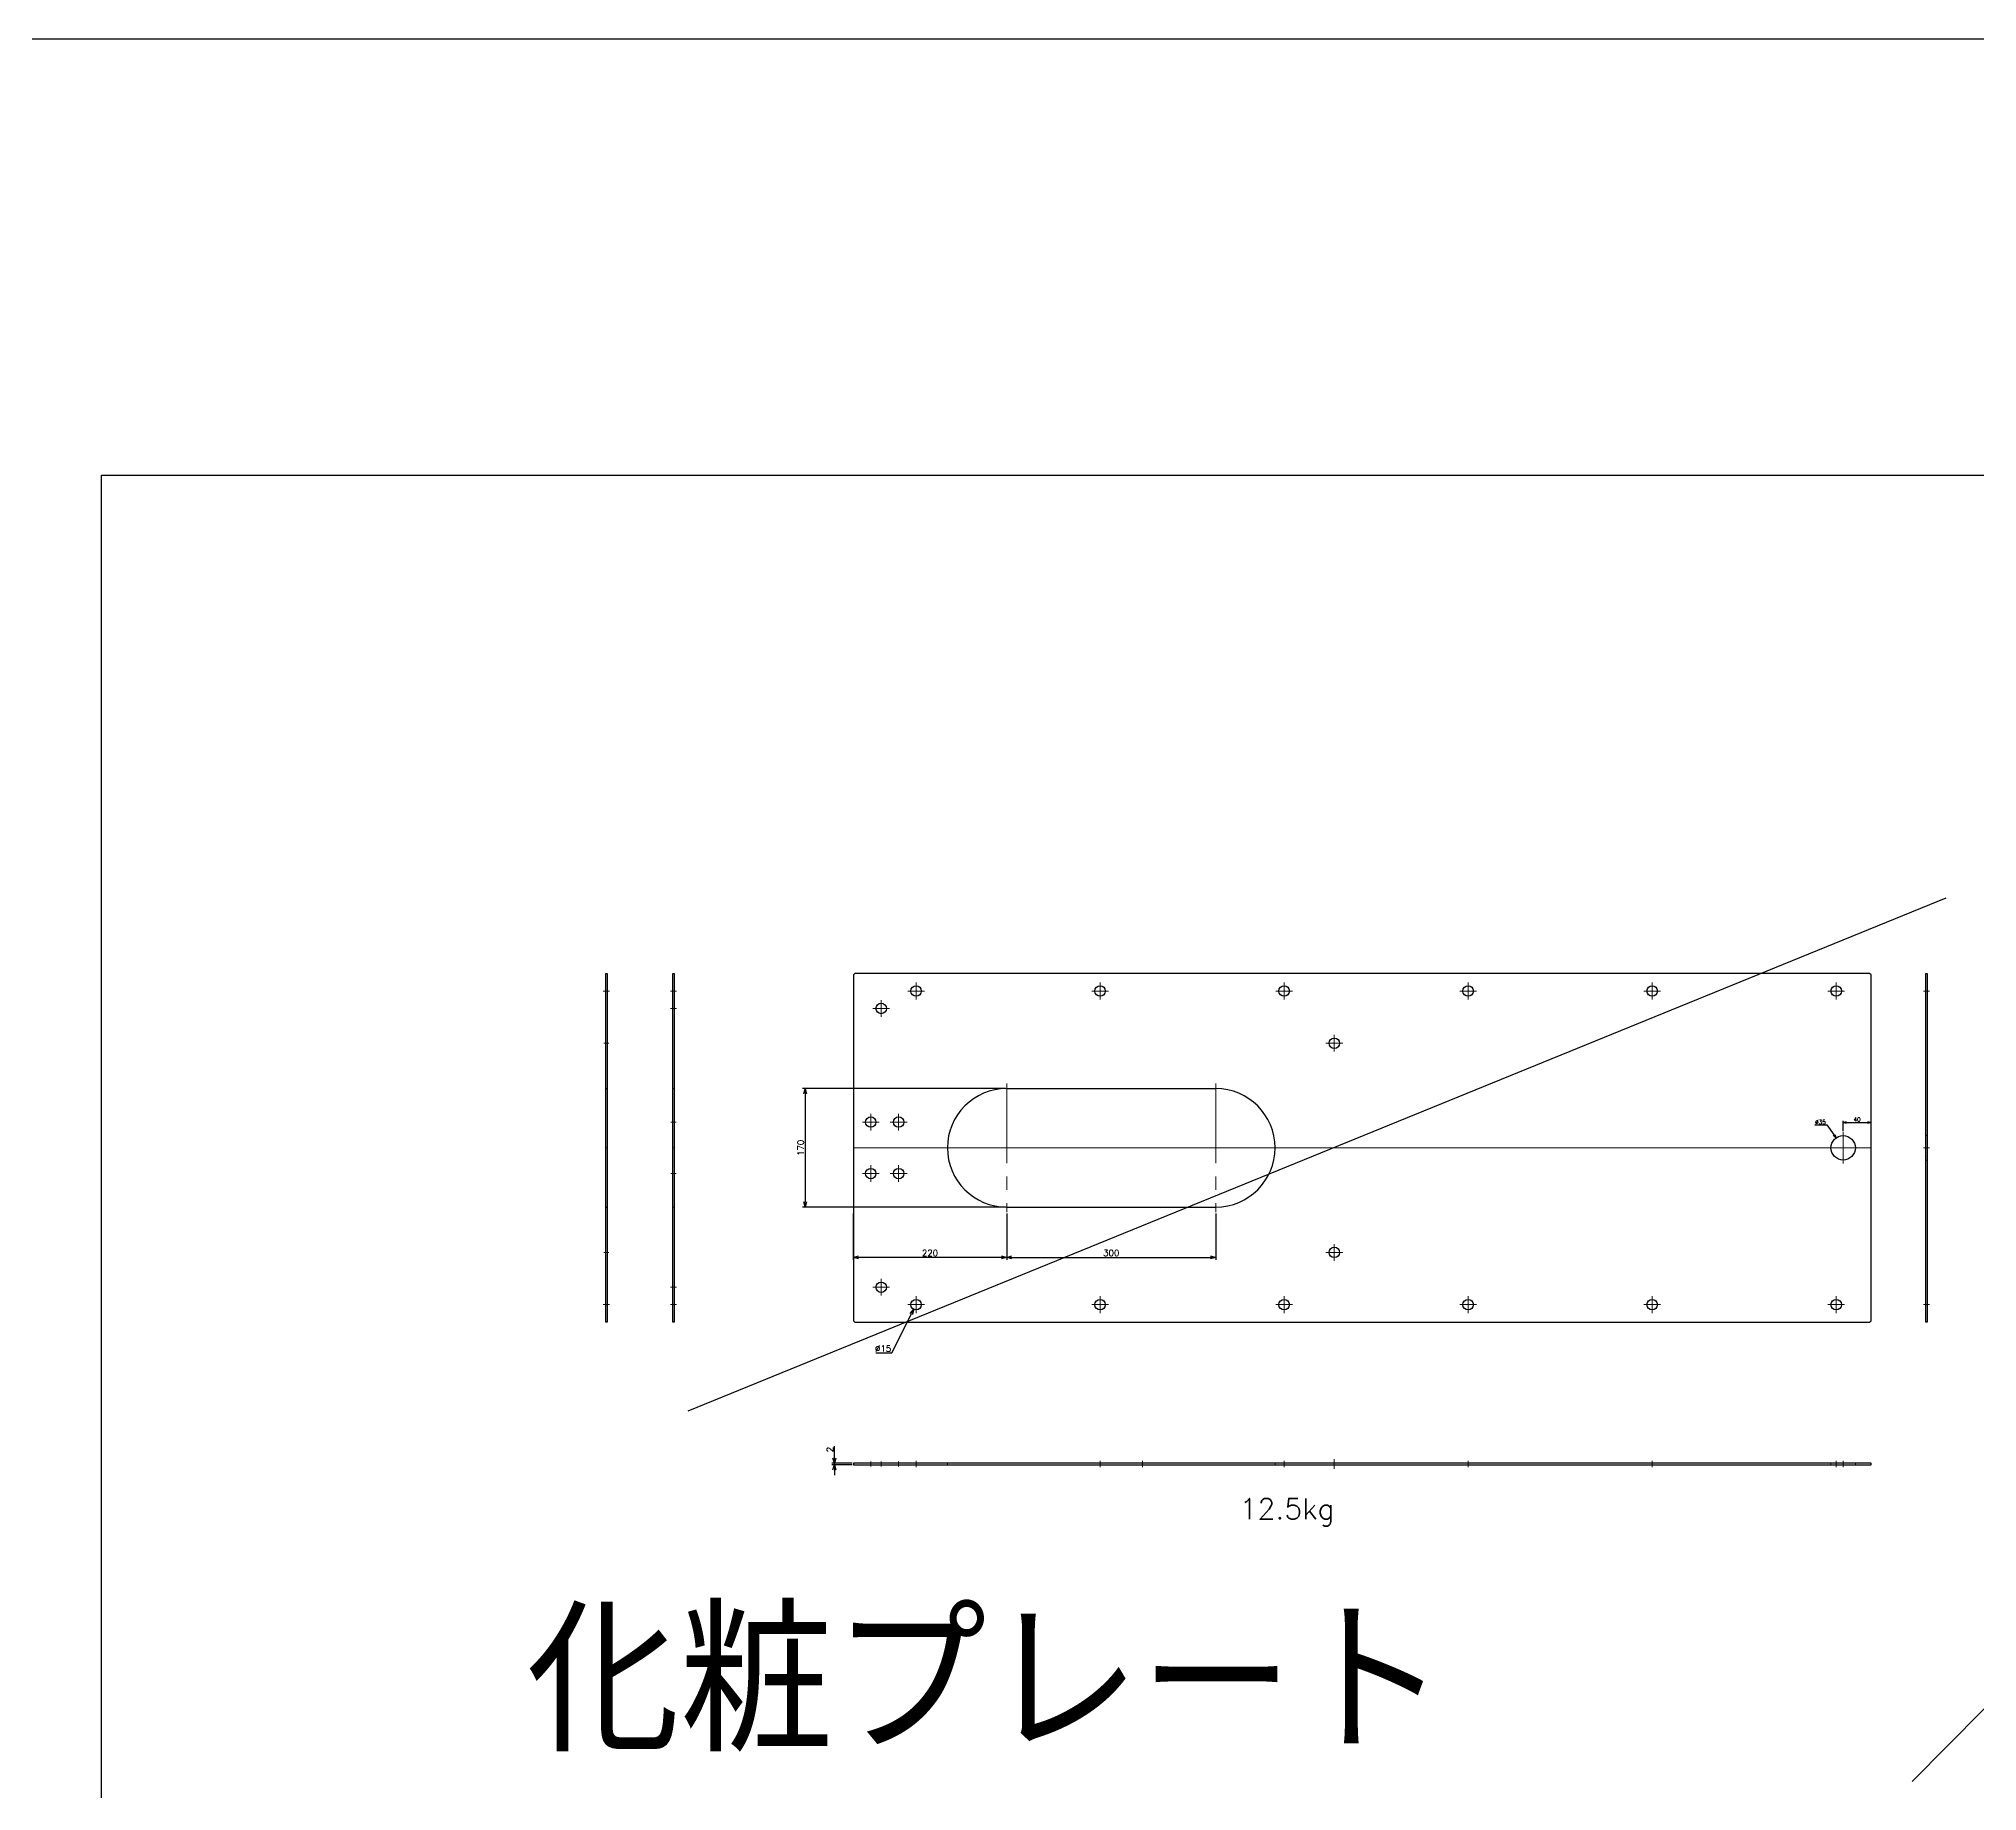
# Model space of a CAD drawing. Header units: millimetres. Extents: x -16130 to 36813, y -8099 to 27484.
# Drawn here: x 31792 to 34573, y 19032 to 21546 of the extents above; entities that cross this region are included whole.
import ezdxf

# ---------------------------------------------------------------- set-up
doc = ezdxf.new("R2010")
doc.units = ezdxf.units.MM
doc.header["$LTSCALE"] = 6
doc.header["$PDMODE"] = 99
doc.header["$PDSIZE"] = 1
doc.linetypes.add('CENTER2', pattern=[28.575, 19.05, -3.175, 3.175, -3.175])
doc.linetypes.add('HIDDEN', pattern=[9.525, 6.35, -3.175])
for name, color, linetype, lineweight in [('04_HIDDEN', 2, 'HIDDEN', 13), ('05_CENTER', 4, 'CENTER2', 13), ('08_DIM', 3, 'Continuous', 13)]:
    doc.layers.add(name, color=color, linetype=linetype, lineweight=lineweight)
doc.layers.add('10_DRAFT', color=8, linetype='Continuous', lineweight=0, plot=False)
doc.styles.add('KSS_TXT', font='txt.shx', dxfattribs={"bigfont": 'extfont2.shx'})
doc.dimstyles.new('KSS_DIM', dxfattribs={"dimtxt": 3, "dimasz": 2.5, "dimexe": 1.25, "dimexo": 0.625, "dimtad": 1, "dimdsep": 46, "dimtxsty": 'KSS_TXT', "dimblk": 'OPEN30', "dimcen": 0, "dimazin": 2, "dimtfac": 0.75, "dimtmove": 0, "dimatfit": 3, "dimldrblk": 'OPEN30', "dimfxl": 1, "dimtolj": 1, "dimarcsym": 0})
doc.dimstyles.new('KSS_DIM$3', dxfattribs={"dimtxt": 3, "dimasz": 2.5, "dimexe": 1.25, "dimexo": 0.625, "dimtad": 1, "dimtih": 1, "dimtoh": 1, "dimdsep": 46, "dimtxsty": 'KSS_TXT', "dimblk": 'OPEN30', "dimcen": 0, "dimazin": 2, "dimtfac": 0.75, "dimtofl": 0, "dimtmove": 0, "dimatfit": 3, "dimldrblk": 'OPEN30', "dimfxl": 1, "dimtolj": 1, "dimarcsym": 0})

# ---------------------------------------------------------------- blocks, each defined once
blk = doc.blocks.new('_Open30')
at = {"color": 0, "linetype": 'ByBlock', "lineweight": -2}
for p, q in [((-1, 0.27), (0, 0)), ((0, 0), (-1, -0.27)), ((0, 0), (-1, 0))]:
    blk.add_line(p, q, dxfattribs=at)
blk = doc.blocks.new('*D1861')
at = {"layer": '08_DIM', "color": 0, "lineweight": -2, "transparency": 16777216}
for p, q in [((33015.7, 19660.7), (33043.9, 19716.6)), ((32992.8, 19660.7), (33015.7, 19660.7))]:
    blk.add_line(p, q, dxfattribs=at)
at = {"layer": 'Defpoints', "color": 0, "transparency": 16777216}
for p in [(33047.2, 19723.3), (33054, 19736.7)]:
    blk.add_point(p, dxfattribs=at)
at = {"layer": '08_DIM', "color": 0, "lineweight": -2, "transparency": 16777216, "xscale": 7.5, "yscale": 7.5, "zscale": 7.5, "rotation": 63.22121904025582}
blk.add_blockref('_Open30', (33047.2, 19723.3), dxfattribs=at)
at = {"layer": '08_DIM', "color": 0, "transparency": 16777216, "insert": (33003.3, 19667.1), "char_height": 9, "attachment_point": 5, "style": 'KSS_TXT'}
blk.add_mtext('\\A1;%%C15', dxfattribs=at)
blk = doc.blocks.new('A$C13BE1A45_1_1')
at = {"color": 0}
for p, q in [((260, 310), (560, 310)), ((260, 140), (560, 140))]:
    blk.add_line(p, q, dxfattribs=at)
blk.add_lwpolyline([(42, -25), (1498, -25), (1500, -23), (1500, 473), (1498, 475), (42, 475), (40, 473), (40, -23)], close=True, dxfattribs=at)
for centre, radius in [((130, 450), 7.5), ((394, 450), 7.5), ((658, 450), 7.5), ((922, 450), 7.5), ((1186, 450), 7.5), ((1450, 450), 7.5), ((80, 425), 7.5), ((730, 375), 7.5), ((65, 262), 7.5), ((105, 262), 7.5), ((1460, 225), 17.5), ((65, 188), 7.5), ((105, 188), 7.5), ((730, 75), 7.5), ((80, 25), 7.5), ((130, 0), 7.5), ((394, 0), 7.5), ((658, 0), 7.5), ((922, 0), 7.5), ((1186, 0), 7.5), ((1450, 0), 7.5)]:
    blk.add_circle(centre, radius, dxfattribs=at)
for centre, start, end in [((260, 225), 90, 270), ((560, 225), 270, 90)]:
    blk.add_arc(centre, 85, start, end, dxfattribs=at)
at = {"layer": '05_CENTER'}
for p, q in [((142, 450), (118, 450)), ((130, 438), (130, 462)), ((406, 450), (382, 450)), ((394, 438), (394, 462)), ((670, 450), (646, 450)), ((658, 438), (658, 462)), ((934, 450), (910, 450)), ((922, 438), (922, 462)), ((1198, 450), (1174, 450)), ((1186, 438), (1186, 462)), ((1462, 450), (1438, 450)), ((1450, 438), (1450, 462)), ((92, 425), (68, 425)), ((80, 413), (80, 437)), ((742, 375), (718, 375)), ((730, 363), (730, 387)), ((260, 317.3), (260, 132.7)), ((560, 317.3), (560, 132.7)), ((77, 262), (53, 262)), ((65, 250), (65, 274)), ((117, 262), (93, 262)), ((105, 250), (105, 274)), ((1437.5, 225), (1482.5, 225)), ((1460, 202.5), (1460, 247.5)), ((65, 176), (65, 200)), ((105, 176), (105, 200)), ((77, 188), (53, 188)), ((117, 188), (93, 188)), ((730, 87), (730, 63)), ((742, 75), (718, 75)), ((80, 13), (80, 37)), ((92, 25), (68, 25)), ((130, 12), (130, -12)), ((394, 12), (394, -12)), ((658, 12), (658, -12)), ((922, 12), (922, -12)), ((1186, 12), (1186, -12)), ((1450, 12), (1450, -12)), ((142, 0), (118, 0)), ((406, 0), (382, 0)), ((670, 0), (646, 0)), ((934, 0), (910, 0)), ((1198, 0), (1174, 0)), ((1462, 0), (1438, 0))]:
    blk.add_line(p, q, dxfattribs=at)
at = {"layer": '10_DRAFT'}
blk.add_line((40, 225), (1500, 225), dxfattribs=at)
blk = doc.blocks.new('A$C671645B8_1_1')
at = {"color": 0}
blk.add_lwpolyline([(135, 0), (1595, 0), (1595, 2), (135, 2)], close=True, dxfattribs=at)
at = {"layer": '04_HIDDEN'}
for p, q in [((270, 2), (270, 0)), ((740, 2), (740, 0)), ((1537.5, 2), (1537.5, 0)), ((1572.5, 2), (1572.5, 0))]:
    blk.add_line(p, q, dxfattribs=at)
at = {"layer": '05_CENTER', "color": 9}
for p, q in [((160, -2.7), (160, 4.7)), ((175, -2.7), (175, 4.7)), ((200, -2.7), (200, 4.7))]:
    blk.add_line(p, q, dxfattribs=at)
at = {"layer": '05_CENTER'}
for p, q in [((225, 5.4), (225, -3.4)), ((489, 5.4), (489, -3.4)), ((753, 5.4), (753, -3.4)), ((825, -6.1), (825, 8.1)), ((1017, 5.4), (1017, -3.4)), ((1281, 5.4), (1281, -3.4)), ((1545, 5.4), (1545, -3.4)), ((1555, 5.4), (1555, -3.4))]:
    blk.add_line(p, q, dxfattribs=at)
at = {"layer": '05_CENTER', "color": 252}
blk.add_line((550, 5.4), (550, -3.4), dxfattribs=at)
blk = doc.blocks.new('A$C412F1194_1_1')
at = {"color": 0}
blk.add_lwpolyline([(0, 250), (0, -250), (-2, -250), (-2, 250)], close=True, dxfattribs=at)
at = {"layer": '04_HIDDEN'}
for p, q in [((-2, 17.5), (0, 17.5)), ((-2, -17.5), (0, -17.5))]:
    blk.add_line(p, q, dxfattribs=at)
at = {"layer": '05_CENTER', "color": 9}
for p, q in [((3.4, 225), (-5.4, 225)), ((3.4, 0), (-5.4, 0)), ((3.4, -225), (-5.4, -225))]:
    blk.add_line(p, q, dxfattribs=at)
at = {"layer": '10_DRAFT'}
blk.add_line((-2, 0), (0, 0), dxfattribs=at)
blk = doc.blocks.new('*D1865')
at = {"layer": '08_DIM', "color": 0, "lineweight": -2, "transparency": 16777216}
for p, q in [((32933.4, 19509.9), (32933.4, 19527.1)), ((32958.8, 19502.4), (32929.6, 19502.4)), ((32958.8, 19500.4), (32929.6, 19500.4)), ((32933.4, 19500.4), (32933.4, 19502.4)), ((32933.4, 19492.9), (32933.4, 19485.4))]:
    blk.add_line(p, q, dxfattribs=at)
at = {"layer": 'Defpoints', "color": 0, "transparency": 16777216}
for p in [(32933.4, 19502.4), (32960.6, 19502.4), (32960.6, 19500.4)]:
    blk.add_point(p, dxfattribs=at)
at = {"layer": '08_DIM', "color": 0, "lineweight": -2, "transparency": 16777216, "xscale": 7.5, "yscale": 7.5, "zscale": 7.5}
for p, rotation in [((32933.4, 19502.4), 270), ((32933.4, 19500.4), 90)]:
    blk.add_blockref('_Open30', p, dxfattribs=dict(at, rotation=rotation))
at = {"layer": '08_DIM', "color": 0, "transparency": 16777216, "insert": (32927, 19522.2), "char_height": 9, "attachment_point": 5, "rotation": 90, "style": 'KSS_TXT'}
blk.add_mtext('\\A1;2', dxfattribs=at)
blk = doc.blocks.new('A$C690100C4_1_1')
at = {"color": 0}
blk.add_lwpolyline([(2, 250), (2, -250), (0, -250), (0, 250)], close=True, dxfattribs=at)
at = {"layer": '04_HIDDEN'}
for p, q in [((0, 85), (2, 85)), ((0, -85), (2, -85))]:
    blk.add_line(p, q, dxfattribs=at)
at = {"layer": '05_CENTER', "color": 9}
for p, q in [((5.4, 225), (-3.4, 225)), ((5.4, 200), (-3.4, 200)), ((5.4, -200), (-3.4, -200)), ((5.4, -225), (-3.4, -225))]:
    blk.add_line(p, q, dxfattribs=at)
at = {"layer": '05_CENTER'}
for p, q in [((-2.7, 37), (4.7, 37)), ((-2.7, -37), (4.7, -37))]:
    blk.add_line(p, q, dxfattribs=at)
at = {"layer": '10_DRAFT'}
blk.add_line((0, 0), (2, 0), dxfattribs=at)
blk = doc.blocks.new('A$C20362B35_1_1')
at = {"color": 0}
for p, q in [((0, 85), (2, 85)), ((0, -85), (2, -85))]:
    blk.add_line(p, q, dxfattribs=at)
blk.add_lwpolyline([(2, 250), (2, -250), (0, -250), (0, 250)], close=True, dxfattribs=at)
at = {"layer": '05_CENTER', "color": 9}
for p, q in [((5.4, 225), (-3.4, 225)), ((5.4, -225), (-3.4, -225))]:
    blk.add_line(p, q, dxfattribs=at)
at = {"layer": '05_CENTER'}
for p, q in [((-2.7, 150), (4.7, 150)), ((-2.7, -150), (4.7, -150))]:
    blk.add_line(p, q, dxfattribs=at)
at = {"layer": '10_DRAFT'}
blk.add_line((0, 0), (2, 0), dxfattribs=at)
blk = doc.blocks.new('*D2375')
at = {"layer": '08_DIM', "color": 0, "lineweight": -2, "transparency": 16777216}
for p, q in [((33178.8, 20040), (32887.7, 20040)), ((32891.5, 20032.5), (32891.5, 19877.5)), ((33178.8, 19870), (32887.7, 19870))]:
    blk.add_line(p, q, dxfattribs=at)
at = {"layer": 'Defpoints', "color": 0, "transparency": 16777216}
for p in [(33180.6, 20040), (32891.5, 19870), (33180.6, 19870)]:
    blk.add_point(p, dxfattribs=at)
at = {"layer": '08_DIM', "color": 0, "lineweight": -2, "transparency": 16777216, "xscale": 7.5, "yscale": 7.5, "zscale": 7.5}
for p, rotation in [((32891.5, 20040), 90), ((32891.5, 19870), 270)]:
    blk.add_blockref('_Open30', p, dxfattribs=dict(at, rotation=rotation))
at = {"layer": '08_DIM', "color": 0, "transparency": 16777216, "insert": (32885.1, 19955), "char_height": 9, "attachment_point": 5, "rotation": 90, "style": 'KSS_TXT'}
blk.add_mtext('\\A1;170', dxfattribs=at)
blk = doc.blocks.new('*D2376')
at = {"layer": '08_DIM', "color": 0, "lineweight": -2, "transparency": 16777216}
for p, q in [((33180.6, 19860.8), (33180.6, 19794.1)), ((33480.6, 19860.8), (33480.6, 19794.1)), ((33188.1, 19797.8), (33473.1, 19797.8))]:
    blk.add_line(p, q, dxfattribs=at)
at = {"layer": 'Defpoints', "color": 0, "transparency": 16777216}
for p in [(33180.6, 19862.7), (33480.6, 19862.7), (33480.6, 19797.8)]:
    blk.add_point(p, dxfattribs=at)
at = {"layer": '08_DIM', "color": 0, "lineweight": -2, "transparency": 16777216, "xscale": 7.5, "yscale": 7.5, "zscale": 7.5, "rotation": 180}
blk.add_blockref('_Open30', (33180.6, 19797.8), dxfattribs=at)
at = {"layer": '08_DIM', "color": 0, "lineweight": -2, "transparency": 16777216, "xscale": 7.5, "yscale": 7.5, "zscale": 7.5}
blk.add_blockref('_Open30', (33480.6, 19797.8), dxfattribs=at)
at = {"layer": '08_DIM', "color": 0, "transparency": 16777216, "insert": (33330.6, 19804.2), "char_height": 9, "attachment_point": 5, "style": 'KSS_TXT'}
blk.add_mtext('\\A1;300', dxfattribs=at)
blk = doc.blocks.new('*D2377')
at = {"layer": '08_DIM', "color": 0, "lineweight": -2, "transparency": 16777216}
for p, q in [((32960.6, 19860.8), (32960.6, 19794.1)), ((33180.6, 19860.8), (33180.6, 19794.1)), ((33173.1, 19797.8), (32968.1, 19797.8))]:
    blk.add_line(p, q, dxfattribs=at)
at = {"layer": 'Defpoints', "color": 0, "transparency": 16777216}
for p in [(32960.6, 19862.7), (33180.6, 19862.7), (32960.6, 19797.8)]:
    blk.add_point(p, dxfattribs=at)
at = {"layer": '08_DIM', "color": 0, "lineweight": -2, "transparency": 16777216, "xscale": 7.5, "yscale": 7.5, "zscale": 7.5, "rotation": 180}
blk.add_blockref('_Open30', (32960.6, 19797.8), dxfattribs=at)
at = {"layer": '08_DIM', "color": 0, "lineweight": -2, "transparency": 16777216, "xscale": 7.5, "yscale": 7.5, "zscale": 7.5}
blk.add_blockref('_Open30', (33180.6, 19797.8), dxfattribs=at)
at = {"layer": '08_DIM', "color": 0, "transparency": 16777216, "insert": (33070.6, 19804.2), "char_height": 9, "attachment_point": 5, "style": 'KSS_TXT'}
blk.add_mtext('\\A1;220', dxfattribs=at)
blk = doc.blocks.new('*D3095')
at = {"layer": '08_DIM', "color": 0, "lineweight": -2, "transparency": 16777216}
for p, q in [((34380.6, 19978.8), (34380.6, 19993.8)), ((34385.6, 19991.3), (34415.6, 19991.3)), ((34420.6, 19968.3), (34420.6, 19993.8))]:
    blk.add_line(p, q, dxfattribs=at)
at = {"layer": 'Defpoints', "color": 0, "transparency": 16777216}
for p in [(34380.6, 19977.5), (34420.6, 19991.3), (34420.6, 19967)]:
    blk.add_point(p, dxfattribs=at)
at = {"layer": '08_DIM', "color": 0, "lineweight": -2, "transparency": 16777216, "xscale": 5, "yscale": 5, "zscale": 5, "rotation": 180}
blk.add_blockref('_Open30', (34380.6, 19991.3), dxfattribs=at)
at = {"layer": '08_DIM', "color": 0, "lineweight": -2, "transparency": 16777216, "xscale": 5, "yscale": 5, "zscale": 5}
blk.add_blockref('_Open30', (34420.6, 19991.3), dxfattribs=at)
at = {"layer": '08_DIM', "color": 0, "transparency": 16777216, "insert": (34400.6, 19995.6), "char_height": 6, "attachment_point": 5, "style": 'KSS_TXT'}
blk.add_mtext('\\A1;40', dxfattribs=at)
blk = doc.blocks.new('*D3096')
at = {"layer": '08_DIM', "color": 0, "lineweight": -2, "transparency": 16777216}
for p, q in [((34340, 19987.8), (34357.3, 19987.8)), ((34357.3, 19987.8), (34367.6, 19973.3))]:
    blk.add_line(p, q, dxfattribs=at)
at = {"layer": 'Defpoints', "color": 0, "transparency": 16777216}
for p in [(34370.5, 19969.3), (34390.8, 19940.7)]:
    blk.add_point(p, dxfattribs=at)
at = {"layer": '08_DIM', "color": 0, "lineweight": -2, "transparency": 16777216, "xscale": 5, "yscale": 5, "zscale": 5, "rotation": 305.4769929244262}
blk.add_blockref('_Open30', (34370.5, 19969.3), dxfattribs=at)
at = {"layer": '08_DIM', "color": 0, "transparency": 16777216, "insert": (34348, 19992), "char_height": 6, "attachment_point": 5, "style": 'KSS_TXT'}
blk.add_mtext('\\A1;%%C35', dxfattribs=at)

msp = doc.modelspace()

# ---------------------------------------------------------------- linework, layer by layer
at = {"color": 2}
for p, q in [((36210.03816, 20797.95334), (34479.76486, 19045.72796)), ((34528.14744, 20313.3651), (32723.25038, 19577.18869))]:
    msp.add_line(p, q, dxfattribs=at)
for points in [[(36813.30337, 12196.5069), (26029.08545, 12196.5069), (26029.08545, 21546.28714), (36813.30337, 21546.28714)], [(31882.22443, 20919.96385), (36548.3499, 20919.96385), (36548.3499, 16789.19417), (31882.22443, 16789.19417)]]:
    msp.add_lwpolyline(points, close=True, dxfattribs=at)

# ---------------------------------------------------------------- block references
for name, p in [('A$C20362B35_1_1', (32605.33316, 19955.00009)), ('A$C690100C4_1_1', (32701.50907, 19955.00009)), ('A$C13BE1A45_1_1', (32920.62594, 19730.00009)), ('A$C412F1194_1_1', (34501.16563, 19955.00009)), ('A$C671645B8_1_1', (32825.62595, 19500.36935))]:
    msp.add_blockref(name, p)

# ---------------------------------------------------------------- texts
at = {"layer": '08_DIM', "color": 6, "style": 'KSS_TXT'}
msp.add_text('12.5kg', height=30, dxfattribs=at).set_placement((33514.66454, 19422.08862))
at = {"layer": '08_DIM', "style": 'KSS_TXT'}
msp.add_text('化粧プレート', height=200, dxfattribs=at).set_placement((32491.67343, 19088.69585))

# ---------------------------------------------------------------- dimensions: what is measured, and where the dimension line sits
at = {"layer": '08_DIM'}
for base, p1, p2, picture, middle in [((32891.49088, 19870.00009), (33180.62594, 20040.00009), (33180.62594, 19870.00009), '*D2375', (32885.11588, 19955.00009)), ((32933.36179, 19502.36935), (32960.62594, 19500.36935), (32960.62594, 19502.36935), '*D1865', (32926.98679, 19522.24435))]:
    dim = msp.add_linear_dim(base=base, p1=p1, p2=p2, angle=90, dimstyle='KSS_DIM', override={"dimscale": 3}, dxfattribs=at)
    dim.commit()
    dim.dimension.update_dxf_attribs({"geometry": picture, "text_midpoint": middle})
at = {"layer": '08_DIM', "color": 1}
dim = msp.add_diameter_dim_2p(p1=(34390.78252, 19940.74899), p2=(34370.46936, 19969.25119), dimstyle='KSS_DIM$3', override={"dimscale": 2, "dimpost": '%%C<>'}, dxfattribs=at)
dim.commit()
dim.dimension.update_dxf_attribs({"geometry": '*D3096', "text_midpoint": (34348.02244, 19987.76831), "dimtype": 163})
dim = msp.add_linear_dim(base=(34420.62594, 19991.3173), p1=(34380.62594, 19977.50009), p2=(34420.62594, 19967.04497), dimstyle='KSS_DIM', override={"dimscale": 2}, dxfattribs=at)
dim.commit()
dim.dimension.update_dxf_attribs({"geometry": '*D3095', "text_midpoint": (34400.62594, 19995.5673)})
at = {"layer": '08_DIM'}
for base, p2, picture, middle in [((32960.62594, 19797.81251), (32960.62594, 19862.65688), '*D2377', (33070.62594, 19804.18751)), ((33480.62594, 19797.81251), (33480.62594, 19862.65688), '*D2376', (33330.62594, 19804.18751))]:
    dim = msp.add_linear_dim(base=base, p1=(33180.62594, 19862.65688), p2=p2, dimstyle='KSS_DIM', override={"dimscale": 3}, dxfattribs=at)
    dim.commit()
    dim.dimension.update_dxf_attribs({"geometry": picture, "text_midpoint": middle})
dim = msp.add_diameter_dim_2p(p1=(33054.00504, 19736.69574), p2=(33047.24684, 19723.30445), dimstyle='KSS_DIM$3', override={"dimscale": 3, "dimpost": '%%C<>'}, dxfattribs=at)
dim.commit()
dim.dimension.update_dxf_attribs({"geometry": '*D1861', "text_midpoint": (33003.27503, 19660.6958), "dimtype": 163})

doc.saveas('drawing.dxf')
